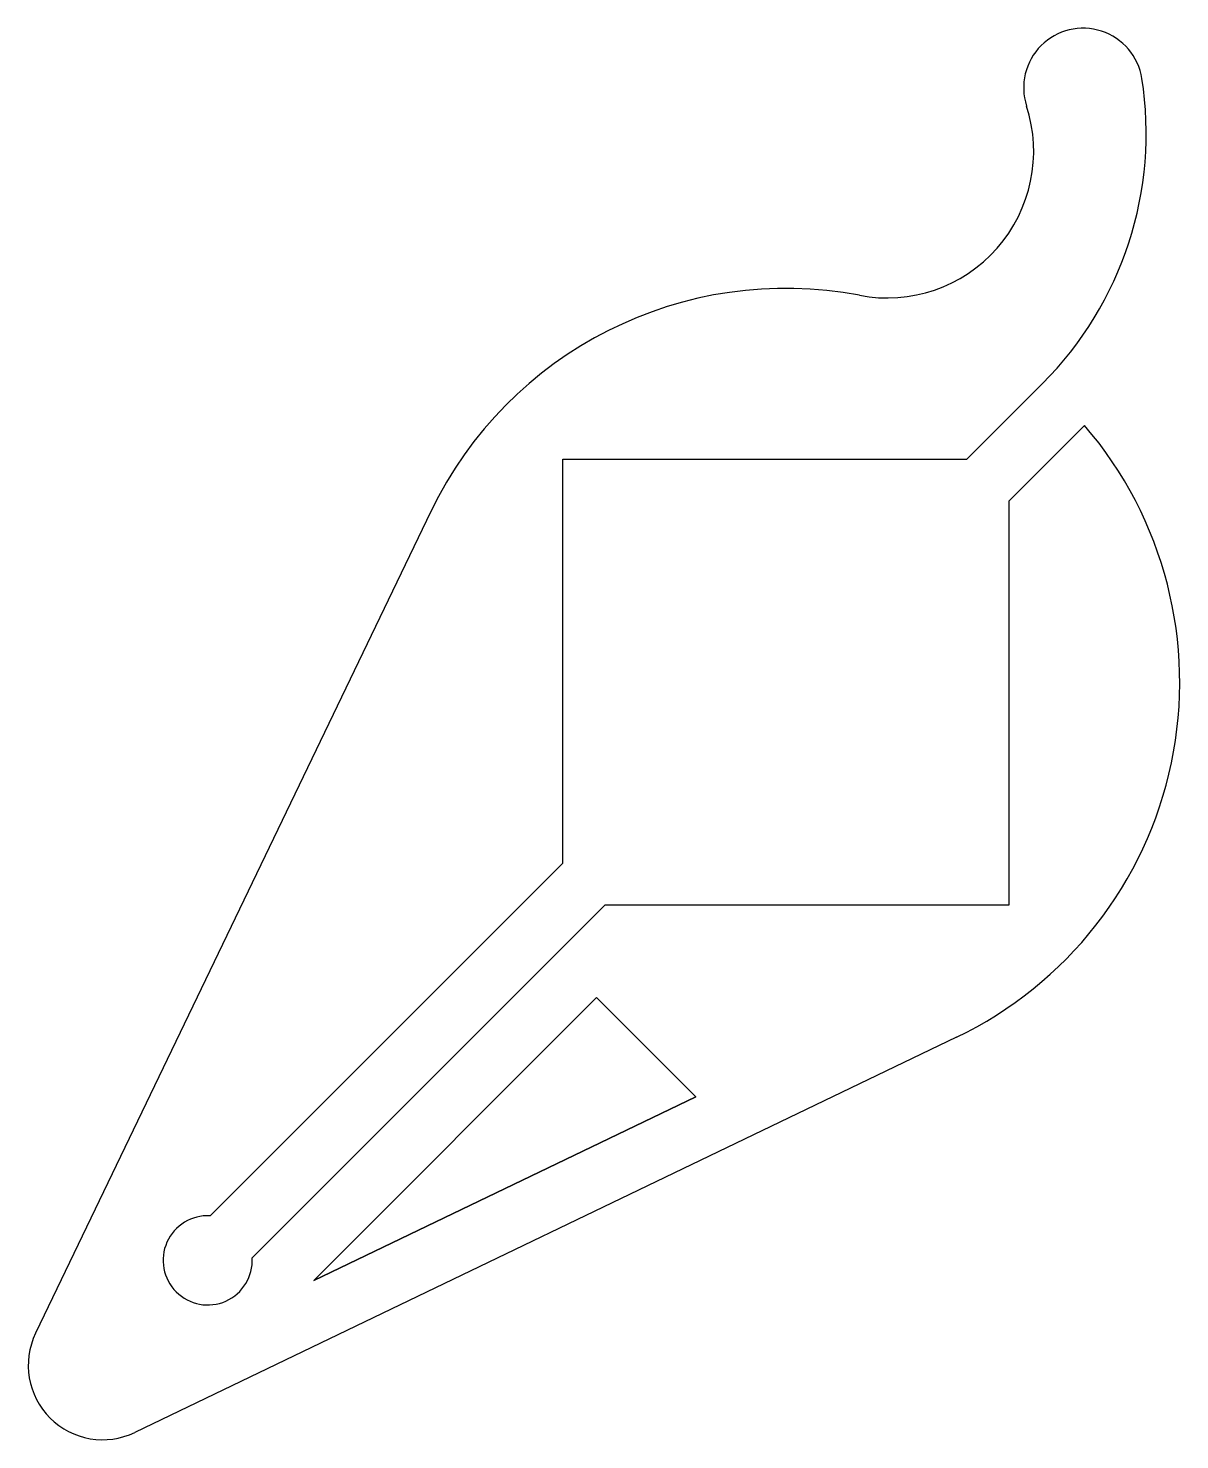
# Model space of a CAD drawing. Header units: millimetres. Extents: x -51 to 26.5, y -51 to 44.
import ezdxf

# ---------------------------------------------------------------- set-up
doc = ezdxf.new("R2010")
doc.units = ezdxf.units.MM
doc.layers.get('0').update_dxf_attribs({"linetype": 'CONTINUOUS'})

msp = doc.modelspace()

# ---------------------------------------------------------------- linework, layer by layer
for p, q in [((12.172, 15), (17.271, 20.099)), ((17.271, 20.099), (12.172, 15)), ((20.099, 17.271), (15, 12.172)), ((20.099, 17.271), (15, 12.172)), ((-15, -12.172), (-15, 15)), ((-15, 15), (12.172, 15)), ((-15, -12.172), (-15, 15)), ((-15, 15), (12.172, 15)), ((-23.882, 11.486), (-50.468, -43.795)), ((-23.882, 11.486), (-50.468, -43.795)), ((15, 12.172), (15, -15)), ((15, 12.172), (15, -15)), ((-38.724, -35.896), (-15, -12.172)), ((-15, -12.172), (-38.724, -35.896)), ((-12.172, -15), (-35.896, -38.724)), ((-12.172, -15), (-35.896, -38.724)), ((15, -15), (-12.172, -15)), ((15, -15), (-12.172, -15)), ((-31.752, -40.238), (-12.728, -21.213)), ((-12.728, -21.213), (-6.06, -27.881)), ((11.486, -23.882), (-43.795, -50.468)), ((-6.06, -27.881), (-31.752, -40.238))]:
    msp.add_line(p, q)
msp.add_lwpolyline([(-12.728, -21.213), (-31.752, -40.238), (-6.06, -27.881)], close=True)
for centre, radius, start, end in [((20, 40), 4, 8.93583, 197.94794), ((20, 40), 4, 8.93583, 197.94794), ((0.445, 36.925), 23.796, -45, 8.93583), ((0.445, 36.925), 23.796, -45, 8.93583), ((6.806, 35.726), 9.869, -100.78597, 17.94794), ((6.806, 35.726), 9.869, -100.78597, 17.94794), ((0, 0), 26.5, 79.21403, 154.31547), ((0, 0), 26.5, 79.21403, 154.31547), ((0, 0), 26.5, 79.21403, 154.31547), ((0, 0), 26.5, -64.31547, 40.67167), ((0, 0), 26.5, -64.31547, 40.67167), ((-38.891, -38.891), 3, -273.18969, 3.18969), ((-38.891, -38.891), 3, -273.18969, 3.18969), ((-45.962, -45.962), 5, 154.31547, 295.68453), ((-45.962, -45.962), 5, 154.31547, 295.68453)]:
    msp.add_arc(centre, radius, start, end)

doc.saveas('drawing.dxf')
